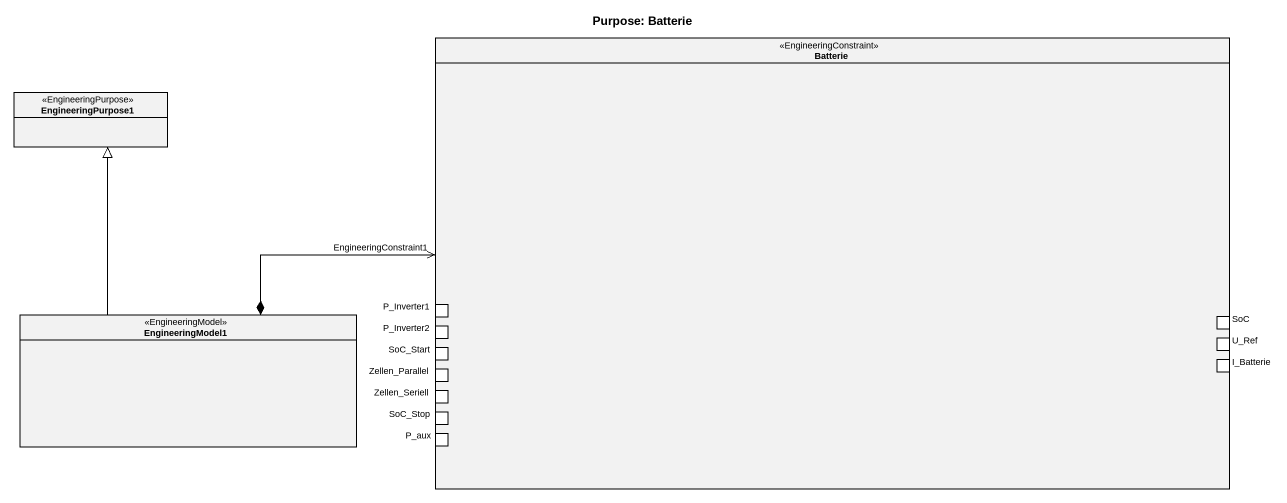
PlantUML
@startuml
title Purpose: Batterie
allowmixing
hide circle
hide empty members
rectangle Batterie <<EngineeringConstraint>> {
  port P_Inverter1
  port P_Inverter2
  port SoC
  port U_Ref
  port SoC_Start
  port Zellen_Parallel
  port I_Batterie
  port Zellen_Seriell
  port SoC_Stop
  port P_aux
}
class EngineeringPurpose1 <<EngineeringPurpose>>
class EngineeringModel1 <<EngineeringModel>>
EngineeringModel1 *-right-> "EngineeringConstraint1" Batterie
EngineeringModel1 -up-|> EngineeringPurpose1
@enduml
